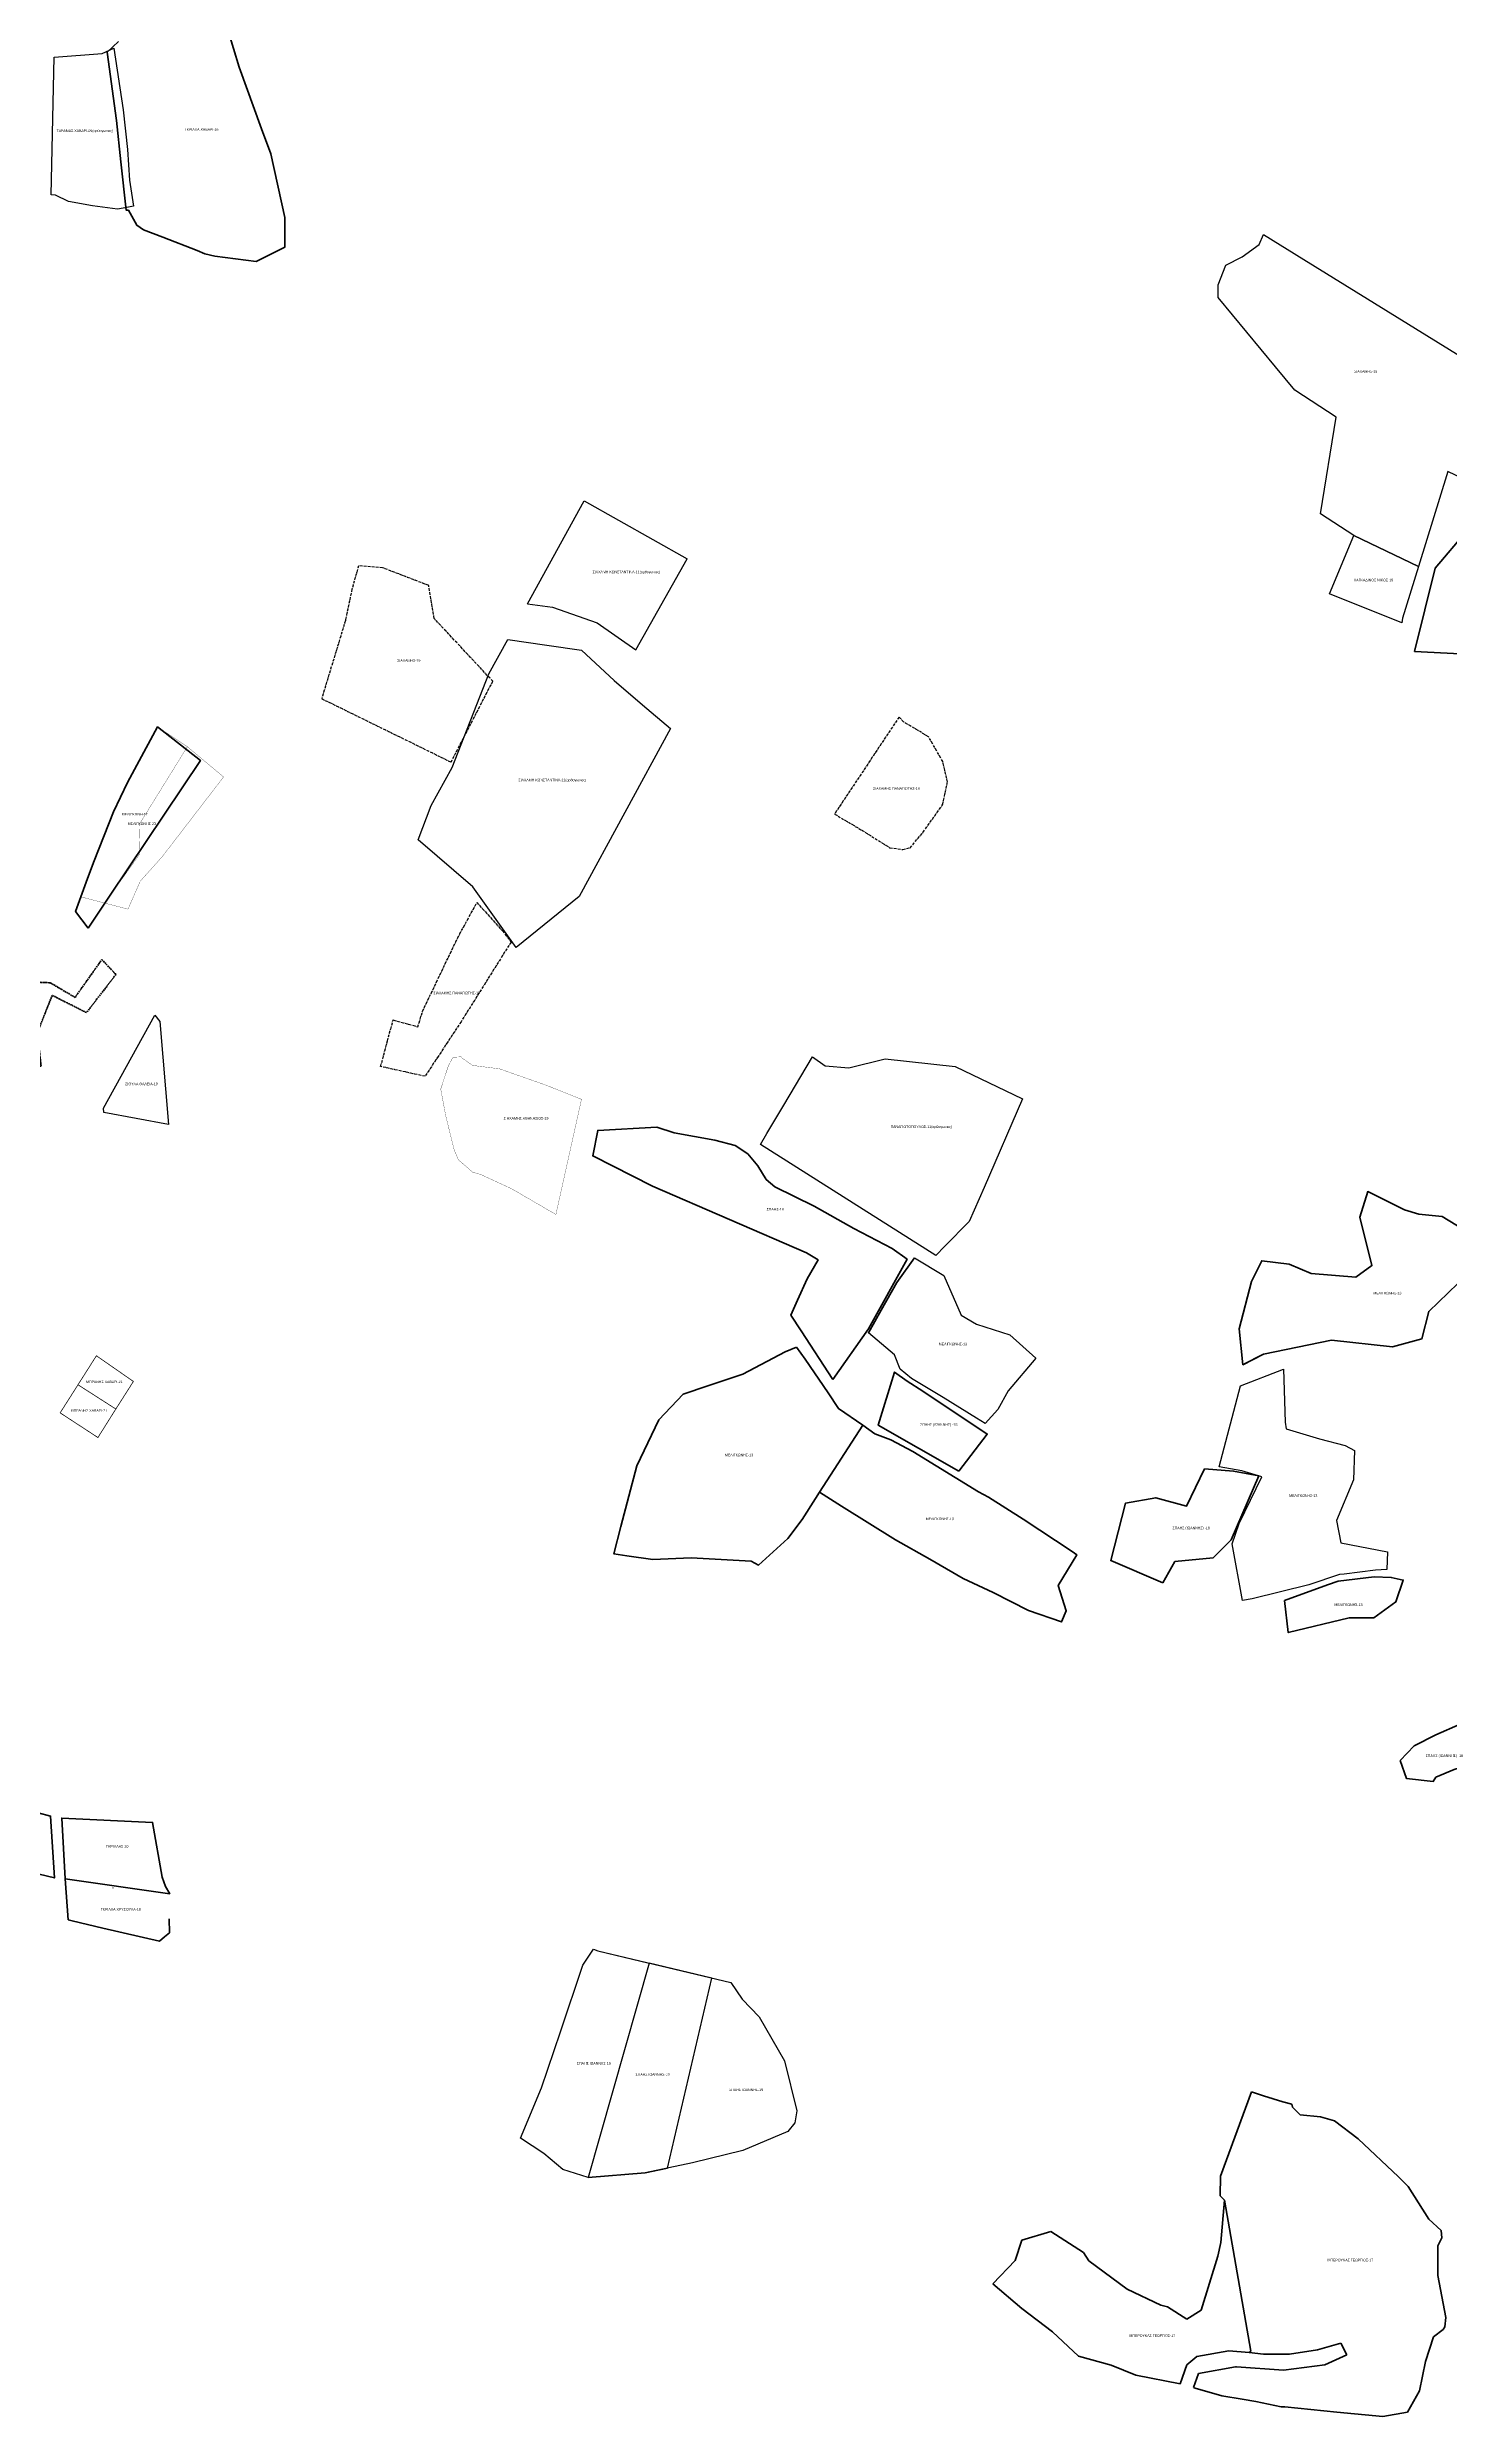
# Model space of a CAD drawing. Header units: metres. Extents: x 245125 to 394351, y 270578 to 4233311.
# Drawn here: x 270201 to 270752, y 4191793 to 4192723 of the extents above; entities that cross this region are included whole.
import ezdxf
from ezdxf.lldxf.tags import DXFTag

# ---------------------------------------------------------------- set-up
doc = ezdxf.new("R2010")
doc.units = ezdxf.units.M
doc.linetypes.add('DASHDOT', pattern=[25.4, 12.7, -6.35, 0, -6.35])
doc.linetypes.add('t-orio', pattern=[0.79, 0.5, -0.12, 0.05, -0.12])
for name, color, linetype in [('topo2009', 98, 'Continuous'), ('topo2011', 23, 'Continuous'), ('topo2013', 66, 'Continuous'), ('topo2014', 230, 'Continuous'), ('topo2016', 36, 'Continuous'), ('topo2017', 2, 'Continuous'), ('topo2018', 5, 'Continuous'), ('topo2019', 6, 'Continuous'), ('topo2020', 3, 'Continuous'), ('topo2021', 4, 'Continuous'), ('topo2023', 41, 'Continuous')]:
    doc.layers.add(name, color=color, linetype=linetype)
doc.styles.get("Standard").update_dxf_attribs({"font": 'arial.ttf'})
tags = doc.linetypes.add('BORDER', pattern=[1.75, 0.5, -0.25, 0.5, -0.25, 0, -0.25]).pattern_tags.tags
tags[14:15] = [DXFTag(74, 4), DXFTag(75, 0), DXFTag(340, '0'), DXFTag(46, 1.0), DXFTag(50, 0.0), DXFTag(44, 0.0), DXFTag(45, 0.0)]
tags[12:13] = [DXFTag(74, 4), DXFTag(75, 0), DXFTag(340, '0'), DXFTag(46, 1.0), DXFTag(50, 0.0), DXFTag(44, 0.0), DXFTag(45, 0.0)]
tags[10:11] = [DXFTag(74, 4), DXFTag(75, 0), DXFTag(340, '0'), DXFTag(46, 1.0), DXFTag(50, 0.0), DXFTag(44, 0.0), DXFTag(45, 0.0)]
tags[8:9] = [DXFTag(74, 4), DXFTag(75, 0), DXFTag(340, '0'), DXFTag(46, 1.0), DXFTag(50, 0.0), DXFTag(44, 0.0), DXFTag(45, 0.0)]
tags[6:7] = [DXFTag(74, 4), DXFTag(75, 0), DXFTag(340, '0'), DXFTag(46, 1.0), DXFTag(50, 0.0), DXFTag(44, 0.0), DXFTag(45, 0.0)]
tags[4:5] = [DXFTag(74, 4), DXFTag(75, 0), DXFTag(340, '0'), DXFTag(46, 1.0), DXFTag(50, 0.0), DXFTag(44, 0.0), DXFTag(45, 0.0)]
tags = doc.linetypes.add('BORDER2', pattern=[0.875, 0.25, -0.125, 0.25, -0.125, 0, -0.125]).pattern_tags.tags
tags[14:15] = [DXFTag(74, 4), DXFTag(75, 0), DXFTag(340, '0'), DXFTag(46, 1.0), DXFTag(50, 0.0), DXFTag(44, 0.0), DXFTag(45, 0.0)]
tags[12:13] = [DXFTag(74, 4), DXFTag(75, 0), DXFTag(340, '0'), DXFTag(46, 1.0), DXFTag(50, 0.0), DXFTag(44, 0.0), DXFTag(45, 0.0)]
tags[10:11] = [DXFTag(74, 4), DXFTag(75, 0), DXFTag(340, '0'), DXFTag(46, 1.0), DXFTag(50, 0.0), DXFTag(44, 0.0), DXFTag(45, 0.0)]
tags[8:9] = [DXFTag(74, 4), DXFTag(75, 0), DXFTag(340, '0'), DXFTag(46, 1.0), DXFTag(50, 0.0), DXFTag(44, 0.0), DXFTag(45, 0.0)]
tags[6:7] = [DXFTag(74, 4), DXFTag(75, 0), DXFTag(340, '0'), DXFTag(46, 1.0), DXFTag(50, 0.0), DXFTag(44, 0.0), DXFTag(45, 0.0)]
tags[4:5] = [DXFTag(74, 4), DXFTag(75, 0), DXFTag(340, '0'), DXFTag(46, 1.0), DXFTag(50, 0.0), DXFTag(44, 0.0), DXFTag(45, 0.0)]
tags = doc.linetypes.add('DASHDOT2', pattern=[0.5, 0.25, -0.125, 0, -0.125]).pattern_tags.tags
tags[10:11] = [DXFTag(74, 4), DXFTag(75, 0), DXFTag(340, '0'), DXFTag(46, 1.0), DXFTag(50, 0.0), DXFTag(44, 0.0), DXFTag(45, 0.0)]
tags[8:9] = [DXFTag(74, 4), DXFTag(75, 0), DXFTag(340, '0'), DXFTag(46, 1.0), DXFTag(50, 0.0), DXFTag(44, 0.0), DXFTag(45, 0.0)]
tags[6:7] = [DXFTag(74, 4), DXFTag(75, 0), DXFTag(340, '0'), DXFTag(46, 1.0), DXFTag(50, 0.0), DXFTag(44, 0.0), DXFTag(45, 0.0)]
tags[4:5] = [DXFTag(74, 4), DXFTag(75, 0), DXFTag(340, '0'), DXFTag(46, 1.0), DXFTag(50, 0.0), DXFTag(44, 0.0), DXFTag(45, 0.0)]
tags = doc.linetypes.add('DASHDOTX2', pattern=[2, 1, -0.5, 0, -0.5]).pattern_tags.tags
tags[10:11] = [DXFTag(74, 4), DXFTag(75, 0), DXFTag(340, '0'), DXFTag(46, 1.0), DXFTag(50, 0.0), DXFTag(44, 0.0), DXFTag(45, 0.0)]
tags[8:9] = [DXFTag(74, 4), DXFTag(75, 0), DXFTag(340, '0'), DXFTag(46, 1.0), DXFTag(50, 0.0), DXFTag(44, 0.0), DXFTag(45, 0.0)]
tags[6:7] = [DXFTag(74, 4), DXFTag(75, 0), DXFTag(340, '0'), DXFTag(46, 1.0), DXFTag(50, 0.0), DXFTag(44, 0.0), DXFTag(45, 0.0)]
tags[4:5] = [DXFTag(74, 4), DXFTag(75, 0), DXFTag(340, '0'), DXFTag(46, 1.0), DXFTag(50, 0.0), DXFTag(44, 0.0), DXFTag(45, 0.0)]
tags = doc.linetypes.add('HIDDEN', pattern=[0.375, 0.25, -0.125]).pattern_tags.tags
tags[6:7] = [DXFTag(74, 4), DXFTag(75, 0), DXFTag(340, '0'), DXFTag(46, 1.0), DXFTag(50, 0.0), DXFTag(44, 0.0), DXFTag(45, 0.0)]
tags[4:5] = [DXFTag(74, 4), DXFTag(75, 0), DXFTag(340, '0'), DXFTag(46, 1.0), DXFTag(50, 0.0), DXFTag(44, 0.0), DXFTag(45, 0.0)]

msp = doc.modelspace()

# ---------------------------------------------------------------- linework, layer by layer
at = {"color": 1}
msp.add_line((270661.26, 4192165.79), (270669.67, 4192197.67), dxfattribs=at)
at = {"color": 230}
msp.add_lwpolyline([(270819.7, 4192481.56), (270737.88, 4192485.63), (270745.99, 4192518.33), (270758.47, 4192533), (270829.91, 4192526.36), (270829.98, 4192506.5), (270830.07, 4192479.83), (270819.7, 4192481.56)], dxfattribs=at)
at = {"color": 1, "linetype": 'HIDDEN', "lineweight": 40, "ltscale": 6}
msp.add_lwpolyline([(270523.59, 4192218.41), (270528.63, 4192227.24), (270534.82, 4192238.11), (270541.75, 4192247.87)], dxfattribs=at)
at = {"color": 66, "linetype": 'BORDER2', "lineweight": 70, "ltscale": 6}
msp.add_lwpolyline([(270504.44, 4192155.9), (270513.12, 4192150.44), (270534.24, 4192137.17), (270547.67, 4192129.59), (270560.81, 4192122.1), (270572.55, 4192116.54), (270586.44, 4192109.46), (270599.42, 4192105.01), (270599.42, 4192105.01), (270601.26, 4192109.37), (270598.09, 4192119.32), (270605.42, 4192131.27), (270603.61, 4192132.59), (270584.37, 4192145.34), (270570.74, 4192153.96), (270566.86, 4192156.1), (270541.02, 4192171.8), (270532.39, 4192176.49), (270526.18, 4192178.79), (270521.38, 4192182.23), (270504.44, 4192155.9)], dxfattribs=at)
at = {"layer": 'topo2009', "color": 98}
for p, q in [((270202.88, 4192664.82), (270204.14, 4192718.87)), ((270204.14, 4192718.87), (270222.92, 4192720.25)), ((270222.92, 4192720.25), (270227.48, 4192722.36)), ((270227.48, 4192722.36), (270231.12, 4192698.18)), ((270231.12, 4192698.18), (270232.84, 4192682.58)), ((270232.84, 4192682.58), (270233.7, 4192670.54)), ((270204.57, 4192664.66), (270202.88, 4192664.82)), ((270209.71, 4192662.24), (270204.57, 4192664.66)), ((270233.7, 4192670.54), (270235.21, 4192660.34)), ((270219.07, 4192660.52), (270209.71, 4192662.24)), ((270228.97, 4192659.22), (270219.07, 4192660.52)), ((270232.61, 4192659.87), (270228.97, 4192659.22)), ((270235.21, 4192660.34), (270232.61, 4192659.87))]:
    msp.add_line(p, q, dxfattribs=at)
at = {"layer": 'topo2011', "color": 23}
for p, q in [((270389.83, 4192504.39), (270412.13, 4192544.82)), ((270412.13, 4192544.82), (270452.5, 4192522.06)), ((270432.37, 4192486.37), (270452.5, 4192522.06)), ((270374.64, 4192476.86), (270382.07, 4192490.34)), ((270382.07, 4192490.34), (270397.38, 4192488.18)), ((270397.38, 4192488.18), (270411.04, 4192486.24)), ((270411.04, 4192486.24), (270423.83, 4192474.27)), ((270360.3, 4192440.12), (270374.64, 4192476.86)), ((270423.83, 4192474.27), (270434.96, 4192464.79)), ((270434.96, 4192464.79), (270445.96, 4192455.43)), ((270445.96, 4192455.43), (270410.05, 4192389.57)), ((270352.01, 4192425.32), (270360.3, 4192440.12)), ((270346.99, 4192411.74), (270352.01, 4192425.32)), ((270368.34, 4192393.38), (270346.99, 4192411.74)), ((270385.37, 4192369.61), (270368.34, 4192393.38)), ((270410.05, 4192389.57), (270385.37, 4192369.61)), ((270490.41, 4192307.78), (270501.74, 4192326.68)), ((270501.74, 4192326.68), (270506.62, 4192323.15)), ((270506.62, 4192323.15), (270515.88, 4192322.35)), ((270515.88, 4192322.35), (270530.22, 4192325.86)), ((270530.22, 4192325.86), (270557.68, 4192322.88)), ((270557.68, 4192322.88), (270584.15, 4192310.15)), ((270584.15, 4192310.15), (270569.02, 4192275.39)), ((270483.79, 4192296.63), (270490.41, 4192307.78)), ((270481.23, 4192292.33), (270483.79, 4192296.63)), ((270550.04, 4192248.75), (270481.23, 4192292.33)), ((270569.02, 4192275.39), (270563.2, 4192262.03)), ((270563.2, 4192262.03), (270553.64, 4192252.38)), ((270553.64, 4192252.38), (270550.04, 4192248.75))]:
    msp.add_line(p, q, dxfattribs=at)
msp.add_lwpolyline([(270389.83, 4192504.39), (270399.63, 4192503.01), (270417.22, 4192496.89), (270432.37, 4192486.37), (270432.37, 4192486.37)], dxfattribs=at)
at = {"layer": 'topo2013', "color": 1}
msp.add_line((270688.41, 4192100.8), (270712.3, 4192106.57), dxfattribs=at)
at = {"layer": 'topo2013', "color": 66, "linetype": 'HIDDEN', "lineweight": 40, "ltscale": 6}
for points in [[(270678.66, 4192209.98), (270670.62, 4192205.91), (270669.18, 4192219.92), (270673.91, 4192238.59), (270677.96, 4192246.66), (270688.8, 4192245.32), (270697.43, 4192241.7), (270714.96, 4192240.3), (270721.24, 4192244.76), (270716.41, 4192263.72), (270719.56, 4192273.84), (270734.03, 4192266.67), (270739.57, 4192264.93), (270748.74, 4192264.04), (270762.5, 4192255.62)], [(270754.94, 4192237.81), (270743.52, 4192226.83), (270740.74, 4192216.03), (270729.35, 4192212.91), (270705.3, 4192215.53), (270678.66, 4192209.98), (270670.73, 4192205.97)], [(270686.88, 4192113.42), (270688.41, 4192100.8), (270712.3, 4192106.57), (270721.93, 4192106.66), (270730.56, 4192112.94), (270733.54, 4192121.42), (270728.83, 4192122.46), (270722.11, 4192122.73), (270707.95, 4192120.99), (270703.84, 4192119.58), (270686.88, 4192113.42)]]:
    msp.add_lwpolyline(points, dxfattribs=at)
at = {"layer": 'topo2013', "color": 66}
for points in [[(270523.59, 4192218.41), (270528.63, 4192227.24), (270534.82, 4192238.11), (270541.75, 4192247.87), (270553.22, 4192240.92), (270559.98, 4192225.3), (270566.03, 4192221.77), (270579.11, 4192217.67), (270589.28, 4192208.53), (270578.44, 4192195.65), (270574.4, 4192188.4), (270569.38, 4192182.81), (270566.02, 4192184.92), (270552.99, 4192193.09), (270540.56, 4192200.48), (270536.11, 4192204.18), (270533.88, 4192209.81), (270527.06, 4192215.52), (270523.59, 4192218.41)], [(270727.04, 4192125.51), (270722.61, 4192125.31), (270710.3, 4192123.8), (270708.46, 4192123.57), (270696.41, 4192119.6), (270674.21, 4192114.11), (270670.45, 4192113.4), (270666.33, 4192135.69), (270669.08, 4192143.61), (270678.03, 4192161.92), (270670.12, 4192164.22), (270661.26, 4192165.79), (270669.67, 4192197.67), (270686.5, 4192204.19), (270687.19, 4192183.32), (270687.61, 4192180.81), (270700.7, 4192176.84), (270710.66, 4192174.19), (270714.4, 4192172.2), (270713.99, 4192160.72), (270707.37, 4192144.82), (270709.03, 4192136.07), (270727.37, 4192132.45), (270727.04, 4192125.51)], [(270686.88, 4192113.42), (270688.41, 4192100.8), (270712.3, 4192106.57), (270721.93, 4192106.66), (270730.56, 4192112.94), (270733.54, 4192121.42), (270728.83, 4192122.46), (270722.11, 4192122.73), (270707.95, 4192120.99), (270703.84, 4192119.58), (270686.88, 4192113.42)]]:
    msp.add_lwpolyline(points, dxfattribs=at)
at = {"layer": 'topo2013', "color": 66, "linetype": 'BORDER', "lineweight": 70}
msp.add_lwpolyline([(270495.43, 4192212.74), (270498.84, 4192208.13), (270507.88, 4192194.83), (270511.83, 4192188.71), (270521.38, 4192182.23), (270504.44, 4192155.9), (270502.83, 4192153.4), (270497.59, 4192145.23), (270492.06, 4192137.75), (270480.47, 4192127.28), (270477.57, 4192128.78), (270454.03, 4192130.13), (270438.96, 4192129.44), (270428.84, 4192130.98), (270423.68, 4192131.76), (270426.48, 4192142.39), (270432.77, 4192166.18), (270441.39, 4192184.24), (270450.9, 4192194.35), (270460.6, 4192197.58), (270474.39, 4192202.24), (270490.97, 4192211), (270495.43, 4192212.74)], dxfattribs=at)
at = {"layer": 'topo2014', "color": 230, "linetype": 'HIDDEN', "lineweight": 40, "ltscale": 3}
msp.add_lwpolyline([(270737.88, 4192485.63), (270819.7, 4192481.56), (270830.07, 4192479.83), (270829.98, 4192506.5), (270829.91, 4192526.36), (270758.47, 4192533), (270745.99, 4192518.33), (270737.88, 4192485.63)], dxfattribs=at)
at = {"layer": 'topo2016', "color": 36, "linetype": 'HIDDEN', "lineweight": 50, "ltscale": 6}
for points in [[(270272.23, 4192729.52), (270276.66, 4192714.91), (270285.51, 4192690.69), (270289.07, 4192680.92), (270294.62, 4192655.93), (270294.6, 4192644.26), (270283.31, 4192638.61), (270267.08, 4192640.81), (270263.24, 4192641.72), (270260.17, 4192642.97), (270246.7, 4192648.27), (270239.18, 4192651.15), (270236.48, 4192652.9), (270233.23, 4192658.77), (270232.3, 4192658.87), (270230.27, 4192677.78), (270228.53, 4192694.02), (270224.84, 4192720.74)], [(270224.84, 4192720.74), (270229.31, 4192725.01)]]:
    msp.add_lwpolyline(points, dxfattribs=at)
at = {"layer": 'topo2017', "color": 2, "linetype": 'HIDDEN', "lineweight": 40, "ltscale": 6}
msp.add_lwpolyline([(270217.39, 4192377.16), (270212.46, 4192383.75), (270217.21, 4192396.62), (270219.76, 4192403.53), (270227.43, 4192422.84), (270232.9, 4192434.27), (270236.57, 4192441.09), (270244.66, 4192456.13), (270261.47, 4192442.93), (270226.02, 4192390.04), (270217.39, 4192377.16)], close=True, dxfattribs=at)
at = {"layer": 'topo2017', "color": 2, "linetype": 'DASHDOT', "lineweight": 40, "ltscale": 6}
for points in [[(270572.45, 4191845.35), (270583.79, 4191835.72), (270595.8, 4191826.52), (270606.12, 4191816.97), (270618.83, 4191813.45), (270628.55, 4191809.52), (270645.93, 4191806.19), (270648.53, 4191813.52), (270652.5, 4191816.82), (270665.07, 4191819.14), (270673.07, 4191818.36), (270678.63, 4191817.82), (270688.88, 4191817.82), (270699.8, 4191819.47), (270709.06, 4191822.12), (270711.37, 4191817.48), (270702.77, 4191813.52), (270686.57, 4191811.53), (270668.05, 4191812.85), (270667.69, 4191812.79), (270653.16, 4191810.21), (270651.15, 4191804.66), (270651.82, 4191804.47), (270662.37, 4191801.38), (270670.27, 4191800.11), (270675.64, 4191799.24), (270685.58, 4191797.17), (270687, 4191797.1), (270707.5, 4191795.07), (270725.51, 4191793.27), (270735.2, 4191795.07), (270739.92, 4191803.4), (270742.18, 4191814.88), (270745.33, 4191824.56), (270749.16, 4191827.48), (270749.8, 4191828.46), (270750.22, 4191832.19), (270747.11, 4191848.58), (270747.13, 4191855.17), (270747.14, 4191860.3), (270748.69, 4191863.38), (270748.43, 4191866.25), (270743.59, 4191870.67), (270735.38, 4191883.5), (270731.64, 4191887.37), (270715.82, 4191902.25), (270706.54, 4191909.3), (270701.02, 4191910.85), (270693.02, 4191911.69), (270690.08, 4191914.64), (270689.75, 4191915.89), (270686.21, 4191916.7), (270678.71, 4191919.1), (270673.93, 4191920.62), (270661.82, 4191887.54), (270661.65, 4191879.9), (270663.34, 4191878.2), (270661.91, 4191861.53), (270660.76, 4191856.27), (270654.27, 4191835.05), (270648.55, 4191831.48), (270641, 4191836.35), (270638.36, 4191837), (270625.15, 4191843.33), (270610.13, 4191854.36), (270608.05, 4191857.64), (270595.23, 4191865.92), (270583.87, 4191862.53), (270581.23, 4191854.45)], [(270660.76, 4191856.27), (270661.91, 4191861.53), (270663.34, 4191878.2), (270673.69, 4191818.93), (270673.69, 4191818.93), (270673.07, 4191818.36), (270665.07, 4191819.14), (270652.5, 4191816.82), (270648.53, 4191813.52), (270645.93, 4191806.19), (270628.55, 4191809.52), (270618.83, 4191813.45), (270606.12, 4191816.97), (270595.8, 4191826.52), (270583.79, 4191835.72), (270572.45, 4191845.35), (270581.23, 4191854.45), (270583.87, 4191862.53), (270595.23, 4191865.92), (270608.05, 4191857.64), (270610.13, 4191854.36), (270625.15, 4191843.33), (270638.36, 4191837), (270641, 4191836.35), (270648.55, 4191831.48), (270654.27, 4191835.05)]]:
    msp.add_lwpolyline(points, close=True, dxfattribs=at)
at = {"layer": 'topo2018', "color": 5, "linetype": 'DASHDOT2', "lineweight": 60, "ltscale": 0.3}
for points in [[(270509.7, 4192200.11), (270497.19, 4192219.15), (270493.12, 4192225.36), (270495.83, 4192231.26), (270499.64, 4192239.53), (270503.84, 4192247.02), (270499.37, 4192249.75), (270438.92, 4192275.94), (270415.41, 4192287.83), (270417.42, 4192297.83), (270440.54, 4192299.05), (270447.38, 4192296.82), (270463.39, 4192293.95), (270471.39, 4192291.9), (270476.31, 4192288.62), (270480.21, 4192283.91), (270483.49, 4192278.57), (270486.95, 4192275.69), (270502.27, 4192268.04), (270517.94, 4192259.36), (270532.93, 4192251.54), (270538.8, 4192247.27), (270523.68, 4192219.97)], [(270559.17, 4192164.21), (270527.49, 4192182.13), (270533.86, 4192203), (270538.87, 4192199.47), (270544.98, 4192195.54), (270570.25, 4192178.68), (270559.17, 4192164.21)], [(270639.14, 4192120.34), (270618.73, 4192129.09), (270624.47, 4192151.56), (270636.37, 4192153.74), (270648.49, 4192150.44), (270655.56, 4192165.01), (270666.93, 4192164.17), (270676.9, 4192162.3), (270665.96, 4192137.15), (270658.89, 4192130.19), (270643.89, 4192128.7), (270639.14, 4192120.34)], [(270732.28, 4192050.69), (270737.76, 4192056.42), (270746.33, 4192060.71), (270755.84, 4192064.85), (270760.35, 4192049.06), (270756, 4192047.85), (270753.48, 4192047.14), (270746.33, 4192044.11), (270745.27, 4192042.44), (270734.8, 4192043.53)]]:
    msp.add_lwpolyline(points, close=True, dxfattribs=at)
at = {"layer": 'topo2018', "color": 5, "linetype": 'DASHDOT', "lineweight": 53, "ltscale": 5, "flags": 128}
msp.add_lwpolyline([(270208.34, 4192004.17), (270209.54, 4191988.11), (270211.17, 4191987.8), (270223.23, 4191984.92), (270245.44, 4191979.76), (270247.44, 4191981.45), (270249.29, 4191983.01), (270248.95, 4191998.42), (270238.77, 4191999.61), (270223.77, 4192000.94)], close=True, dxfattribs=at)
at = {"layer": 'topo2019', "color": 6, "ltscale": 2}
msp.add_lwpolyline([(270757.01, 4192553.37), (270750.98, 4192556.31), (270739.47, 4192518.99), (270714.06, 4192531.19), (270700.98, 4192539.74), (270707.22, 4192577.6), (270707.22, 4192577.6), (270690.92, 4192588.22), (270683.37, 4192597.35), (270660.83, 4192624.59), (270660.83, 4192629.53), (270663.95, 4192637.21), (270670.35, 4192640.48), (270676.95, 4192645.4), (270678.7, 4192649.22), (270694.5, 4192639.46), (270763.31, 4192596.92)], dxfattribs=at)
for points in [[(270714.16, 4192531.19), (270739.47, 4192518.99), (270733.24, 4192498.78), (270732.97, 4192496.95), (270704.54, 4192508.25)], [(270223.61, 4192304.83), (270223.45, 4192306.5), (270243.59, 4192343.07), (270245.57, 4192340.55), (270249.01, 4192300.15), (270223.61, 4192304.83)], [(270387.12, 4191902.48), (270395.31, 4191922.29), (270402.81, 4191944.22), (270411.61, 4191970.37), (270415.74, 4191976.68), (270417.5, 4191976.04), (270469.65, 4191963.51), (270474.07, 4191957.08), (270480.79, 4191950.09), (270490.63, 4191932.84), (270495.48, 4191913.19), (270494.81, 4191908.54), (270492.05, 4191905.06), (270474.38, 4191897.63), (270454.59, 4191892.77), (270435.99, 4191888.94), (270413.62, 4191887.09), (270403.72, 4191890.23), (270396.19, 4191896.44)], [(270413.62, 4191887.09), (270403.72, 4191890.23), (270396.19, 4191896.44), (270387.12, 4191902.48), (270395.31, 4191922.29), (270402.81, 4191944.22), (270411.61, 4191970.37), (270415.74, 4191976.68), (270417.5, 4191976.04), (270437.64, 4191971.2)], [(270413.62, 4191887.09), (270435.99, 4191888.94), (270444.78, 4191890.75), (270462.14, 4191965.32), (270437.64, 4191971.2)]]:
    msp.add_lwpolyline(points, close=True, dxfattribs=at)
at = {"layer": 'topo2019', "color": 6, "linetype": 't-orio', "ltscale": 2}
for points in [[(270359.84, 4192442.29), (270376.21, 4192474.02), (270353.25, 4192498.59), (270351.09, 4192511.56), (270332.92, 4192518.54), (270323.51, 4192519.35), (270320.93, 4192510.08), (270318.36, 4192497.79), (270309.07, 4192467.2)], [(270510.33, 4192421.93), (270520.88, 4192415.68), (270532.05, 4192408.7), (270537.17, 4192408), (270539.97, 4192408.7), (270545.12, 4192414.79), (270552.8, 4192425.73), (270554.66, 4192434.57), (270552.8, 4192442.48), (270547.21, 4192452.25), (270537.43, 4192458.06), (270535.64, 4192459.96)], [(270349.61, 4192319.04), (270332.2, 4192322.87), (270334.92, 4192333.01), (270337.1, 4192341.13), (270346.83, 4192338.46), (270348.66, 4192344.59), (270362.45, 4192373.4), (270369.99, 4192387.22), (270380.01, 4192376.06), (270383.38, 4192371.72), (270363.75, 4192340.43), (270354.74, 4192326.77), (270349.61, 4192319.04)]]:
    msp.add_lwpolyline(points, close=True, dxfattribs=at)
at = {"layer": 'topo2019', "color": 6, "linetype": 't-orio', "lineweight": 60}
msp.add_lwpolyline([(270180.51, 4192356.62), (270202.55, 4192355.75), (270212.27, 4192349.99), (270220.21, 4192361.17), (270222.81, 4192364.83), (270228.33, 4192358.98), (270220.89, 4192349.37), (270216.76, 4192344.03), (270203.29, 4192350.79), (270197.52, 4192336.21), (270198.94, 4192323.07), (270187.97, 4192320.87), (270183.57, 4192320.12), (270176.2, 4192318.85), (270170.64, 4192325.63), (270170.95, 4192326.28), (270174.66, 4192334.07)], close=True, dxfattribs=at)
at = {"layer": 'topo2019', "color": 6, "ltscale": 15, "const_width": 0.1}
msp.add_lwpolyline([(270360.59, 4192326.52), (270363.85, 4192326.68), (270363.89, 4192326.41), (270368.28, 4192323.31), (270378.88, 4192321.97), (270397.22, 4192315.51), (270411.03, 4192310.02), (270400.98, 4192264.82), (270383.54, 4192274.97), (270371.79, 4192280.39), (270368.27, 4192281.46), (270362.7, 4192286.32), (270361.03, 4192290.25), (270357.72, 4192303.67), (270355.79, 4192314.02), (270358.76, 4192323.09)], close=True, dxfattribs=at)
at = {"layer": 'topo2020', "color": 3, "linetype": 'DASHDOTX2', "lineweight": 60, "ltscale": 7}
msp.add_lwpolyline([(270142.61, 4192019.64), (270156.7, 4192041.59), (270173.43, 4192036.62), (270202.69, 4192028.86), (270204.2, 4192004.62), (270179.52, 4192010.56), (270150.84, 4192016.97)], close=True, dxfattribs=at)
msp.add_lwpolyline([(270208.34, 4192004.17), (270207.06, 4192028.06), (270242.7, 4192026.35), (270246.46, 4192004.94), (270247.72, 4192001.26), (270249.44, 4191998.35), (270208.34, 4192004.17)], dxfattribs=at)
at = {"layer": 'topo2021', "color": 4, "ltscale": 3, "const_width": 0.3}
for points in [[(270220.66, 4192209.42), (270235.17, 4192199.34), (270227.42, 4192187.16), (270221.25, 4192177.34), (270206.43, 4192187.02)], [(270220.66, 4192209.42), (270213.43, 4192198.04), (270220.86, 4192193.28), (270228.29, 4192188.52), (270235.17, 4192199.34)]]:
    msp.add_lwpolyline(points, close=True, dxfattribs=at)
at = {"layer": 'topo2023', "linetype": 't-orio', "ltscale": 20, "const_width": 0.1}
for points in [[(270244.66, 4192456.13), (270256.35, 4192448.32), (270237.47, 4192417.84), (270237.78, 4192406.4), (270223.99, 4192386.98), (270218.62, 4192388.38), (270214.56, 4192389.44), (270217.21, 4192396.62), (270218.01, 4192398.78), (270219.76, 4192403.53), (270227.43, 4192422.84), (270230.17, 4192428.55), (270232.9, 4192434.27), (270236.57, 4192441.09)], [(270256.35, 4192448.32), (270270.57, 4192436.48), (270246.49, 4192405.2), (270237.9, 4192395.61), (270233.04, 4192384.62), (270223.99, 4192386.98), (270237.78, 4192406.4), (270237.47, 4192417.84)]]:
    msp.add_lwpolyline(points, close=True, dxfattribs=at)

# ---------------------------------------------------------------- texts
at = {"layer": 'topo2009', "color": 98, "insert": (270204.99, 4192690.45), "char_height": 1, "width": 30.6438, "attachment_point": 1}
msp.add_mtext('ΤΑΡΑΜΑΣ ΧΑΒΑΡΙ-09(ορθογωνιες)', dxfattribs=at)
at = {"layer": 'topo2011', "color": 23, "lineweight": 80, "ltscale": 20, "char_height": 1, "attachment_point": 1}
for s, insert, width in [('ΣΙΑΧΑΜΗ ΚΩΝΣΤΑΝΤΙΝΑ-11(ορθογωνιες)', (270415.38, 4192517.39), 34.4849), ('ΣΙΑΧΑΜΗ ΚΩΝΣΤΑΝΤΙΝΑ-11(ορθογωνιες)', (270386.25, 4192435.79), 38.2439), ('ΠΑΝΑΓΙΩΤΟΠΟΥΛΟΣ-11(ορθογωνιες)', (270532.31, 4192299.75), 13.8701)]:
    msp.add_mtext(s, dxfattribs=dict(at, insert=insert, width=width))
at = {"layer": 'topo2013', "color": 66, "char_height": 1, "width": 16.9556, "attachment_point": 1}
for insert in [(270721.74, 4192234.49), (270551.24, 4192214.5), (270467.31, 4192171.01), (270688.74, 4192155.06), (270546.1, 4192145.93), (270706.47, 4192112.24)]:
    msp.add_mtext('ΜΕΛΙΓΚΩΝΗΣ-13', dxfattribs=dict(at, insert=insert))
at = {"layer": 'topo2016', "color": 36, "insert": (270255.3, 4192690.96), "char_height": 1, "width": 20.7403, "attachment_point": 1}
msp.add_mtext('ΓΚΡΙΛΛΑ ΧΑΒΑΡΙ-16', dxfattribs=at)
at = {"layer": 'topo2017', "color": 2, "char_height": 1, "attachment_point": 1}
for s, insert, width in [('ΜΕΛΙΓΚΩΝΗ-17', (270230.56, 4192422.36), 17.175), ('ΜΠΕΡΟΥΚΑΣ ΓΕΩΡΓΙΟΣ-17', (270703.77, 4191855.17), 25.5149), ('ΜΠΕΡΟΥΚΑΣ ΓΕΩΡΓΙΟΣ-17', (270626.03, 4191825.56), 29.4884)]:
    msp.add_mtext(s, dxfattribs=dict(at, insert=insert, width=width))
at = {"layer": 'topo2018', "color": 5, "lineweight": 80, "ltscale": 20, "insert": (270483.68, 4192267.42), "char_height": 1, "width": 13.8701, "attachment_point": 1}
msp.add_mtext('ΣΠΑΗΣ-18', dxfattribs=at)
at = {"layer": 'topo2018', "color": 5, "char_height": 1, "attachment_point": 1}
for s, insert, width in [('ΣΠΑΗΣ (ΙΩΑΝΝΗΣ) -18', (270543.9, 4192182.93), 16.9556), ('ΣΠΑΗΣ (ΙΩΑΝΝΗΣ) -18', (270642.95, 4192142.39), 16.9556), ('ΣΠΑΗΣ (ΙΩΑΝΝΗΣ) -18', (270742.31, 4192053.03), 16.9556), ('ΓΚΡΙΛΛΑ ΧΡΥΣΟΥΛΑ-18', (270222.34, 4191992.76), 19.2735)]:
    msp.add_mtext(s, dxfattribs=dict(at, insert=insert, width=width))
at = {"layer": 'topo2019', "color": 6, "lineweight": 80, "ltscale": 20, "char_height": 1, "attachment_point": 1}
for s, insert, width in [('ΣΙΑΧΑΜΗΣ-19', (270714.24, 4192596.03), 4.9743), ('ΛΑΓΚΑΔΙΝΟΣ ΝΙΚΟΣ-19', (270714.11, 4192514.21), 39.1891), ('ΣΙΑΧΑΜΗΣ-19', (270338.7, 4192482.65), 4.9743), ('ΣΙΑΧΑΜΗΣ ΠΑΝΑΓΙΩΤΗΣ-19', (270525.43, 4192432.44), 18.1374), ('ΣΙΑΧΑΜΗΣ ΠΑΝΑΓΙΩΤΗΣ-19', (270352.88, 4192352.26), 21.0965), ('ΣΙΟΥΛΑ ΘΑΛΕΙΑ-19', (270231.98, 4192316.56), 27.3132), ('ΣΙΑΧΑΜΗΣ AΘΑΝΑΣΙΟΣ-19', (270380.47, 4192303.06), 23.6237), ('ΣΠΑΗΣ ΙΩΑΝΝΗΣ-19', (270409.18, 4191932.33), 14.2047), ('ΣΠΑΗΣ ΙΩΑΝΝΗΣ-19', (270432.25, 4191927.99), 25.8545), ('ΣΠΑΗΣ ΙΩΑΝΝΗΣ-19', (270468.97, 4191921.98), 14.9179)]:
    msp.add_mtext(s, dxfattribs=dict(at, insert=insert, width=width))
at = {"layer": 'topo2020', "color": 3, "ltscale": 3, "insert": (270224.5, 4192017.46), "char_height": 1, "width": 4.9743, "attachment_point": 1}
msp.add_mtext('ΓΚΡΙΛΛΑΣ-20', dxfattribs=at)
at = {"layer": 'topo2021', "color": 4, "ltscale": 3, "char_height": 1, "attachment_point": 1}
for insert, width in [((270216.58, 4192199.69), 20.914), ((270210.54, 4192188.43), 18.9507)]:
    msp.add_mtext('ΜΠΡΑΝΗΣ ΧΑΒΑΡΙ-21', dxfattribs=dict(at, insert=insert, width=width))
at = {"layer": 'topo2023', "insert": (270232.94, 4192418.63), "char_height": 1, "width": 17.175, "attachment_point": 1}
msp.add_mtext('ΜΕΛΙΓΚΩΝΗΣ-23', dxfattribs=at)

doc.saveas('drawing.dxf')
